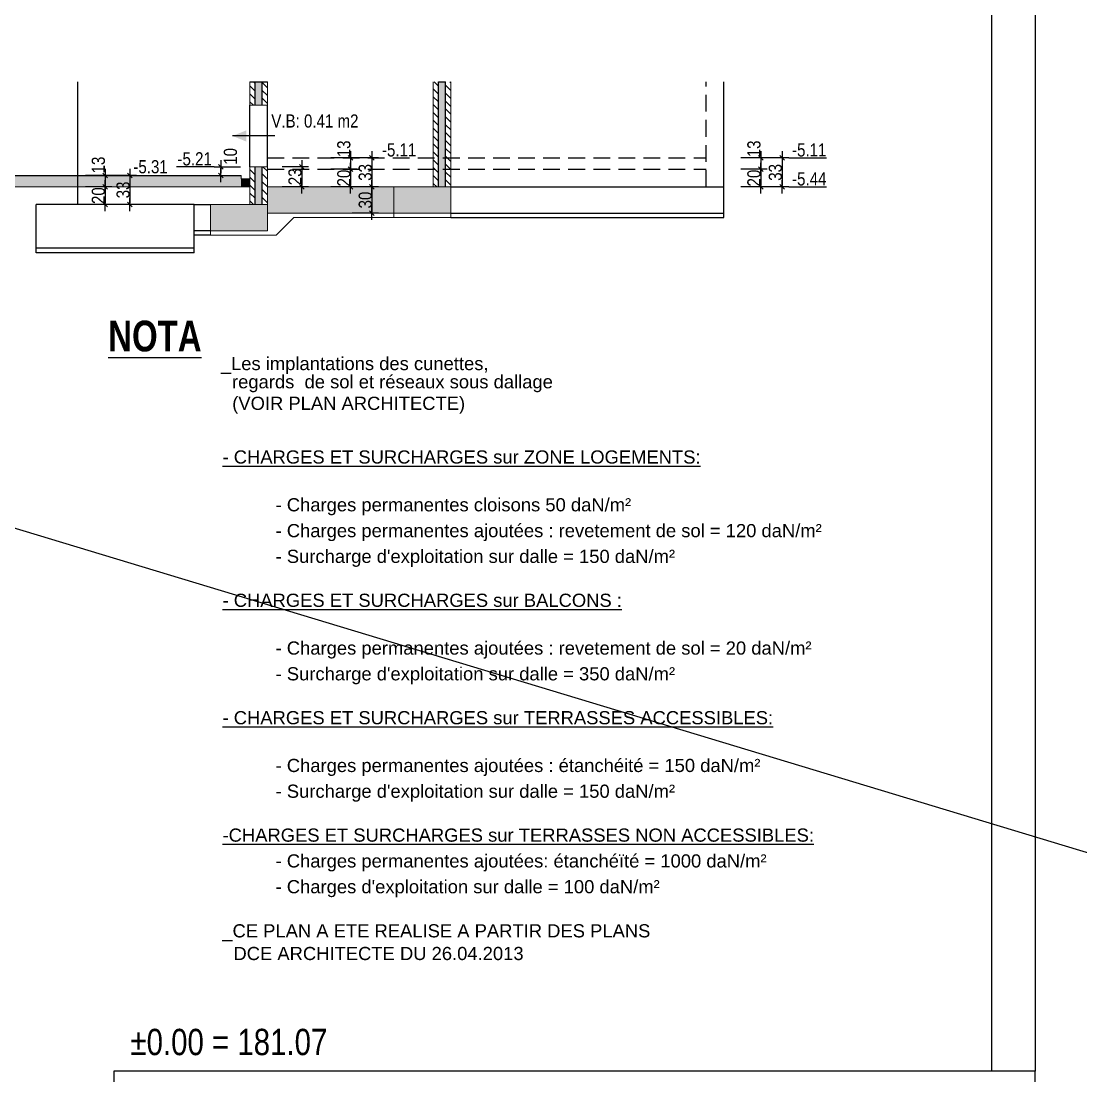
# Model space of a CAD drawing. Header units: centimetres. Extents: x 16433 to 114398, y -50094 to -12305.
# Drawn here: x 60082 to 61290, y -19535 to -18333 of the extents above; entities that cross this region are included whole.
import ezdxf
from ezdxf.enums import TextEntityAlignment as Align

# ---------------------------------------------------------------- set-up
doc = ezdxf.new("R2010")
doc.units = ezdxf.units.CM
doc.header["$LTSCALE"] = 0.5
doc.linetypes.add('CACHEX2', pattern=[19.05, 12.7, -6.35])
doc.layers.get('0').update_dxf_attribs({"linetype": 'CONTINUOUS'})
doc.layers.get('DEFPOINTS').update_dxf_attribs({"linetype": 'CONTINUOUS'})
for name, color, linetype in [('01-cartouche', 7, 'CONTINUOUS'), ('01-cartouche-cage A', 7, 'CONTINUOUS'), ('01_cote_gen', 4, 'CONTINUOUS'), ('01_linteaux', 2, 'CONTINUOUS'), ('01_poch_murs', 253, 'CONTINUOUS'), ('01_texte', 230, 'CONTINUOUS'), ('AA_COTES', 2, 'CONTINUOUS')]:
    doc.layers.add(name, color=color, linetype=linetype)
doc.layers.add('01_murs_coup', color=5, linetype='CONTINUOUS', lineweight=60)
doc.styles.add('ARIAL NA', font='ARIALN.TTF')
doc.styles.add('impact', font='impact.ttf')
doc.styles.add('MATTE_TXT', font='arial.ttf')
doc.styles.add('STYLE2', font='ARIALN.TTF')
doc.styles.add('stylemattecart', font='ARIALN.TTF')
doc.dimstyles.new('JB50', dxfattribs={"dimscale": 0.1, "dimtxt": 150, "dimasz": 15, "dimexe": 0.1, "dimexo": 0.1, "dimgap": 0.09, "dimtad": 1, "dimdec": 1, "dimdsep": 46, "dimtxsty": 'STYLE2', "dimblk1": 'BOND_G', "dimblk2": 'BOND_D', "dimsah": 1, "dimcen": 1.5, "dimdle": 0.01, "dimse1": 1, "dimse2": 1, "dimclrd": 4, "dimclre": 2, "dimclrt": 6, "dimazin": 2, "dimtfac": 2.333333, "dimtdec": 1, "dimtix": 1, "dimtmove": 2, "dimatfit": 3, "dimldrblk": 'BOND_G', "dimfxl": 1, "dimtolj": 1, "dimtzin": 0, "dimarcsym": 0})

# ---------------------------------------------------------------- blocks, each defined once
blk = doc.blocks.new('cartstruc')
at = {"layer": '01-cartouche-cage A', "linetype": 'Continuous'}
for p, q in [((0, 1485), (-1050, 1485)), ((-1050, 1485), (-1050, 0)), ((0, 0), (0, 1485))]:
    blk.add_line(p, q, dxfattribs=at)
at = {"layer": '01-cartouche-cage A', "color": 7, "style": 'stylemattecart'}
for tag, height, p in [('NOMCLIENT', 30, (-525, 1399.6)), ('ADRESSE1CLIENT', 25, (-525, 1326.7)), ('ADRESSE2CLIENT', 25, (-525, 1283.9)), ('NOMAFFAIRE1', 45, (-525.1, 1189.8)), ('NOMAFFAIRE2', 45, (-525.1, 1110.4)), ('NOMAFFAIRE3', 45, (-525.1, 1031.7)), ('ADRESSE1AFFAIRE', 20, (-525.1, 943.3)), ('ADRESSE2AFFAIRE', 20, (-525.1, 909.2)), ('INDICE-A', 15, (-959.1, 428.4)), ('DATE-A', 15, (-861.9, 428.4)), ('INDICE-B', 15, (-959.1, 400.5)), ('DATE-B', 15, (-861.9, 400.5)), ('INDICE-C', 15, (-959.1, 369.4)), ('DATE-C', 15, (-861.9, 369.4)), ('INDICE-D', 15, (-959.1, 338.3)), ('DATE-D', 15, (-861.9, 338.3)), ('INDICE-E', 15, (-959.1, 307.2)), ('DATE-E', 15, (-861.9, 307.2)), ('INDICE-F', 15, (-959.1, 276.1)), ('DATE-F', 15, (-861.9, 276.1))]:
    blk.add_attdef(tag, text='', height=height, dxfattribs=at).set_placement(p, align=Align.MIDDLE_CENTER)
for tag, height, p in [('NOMARCHI', 15, (-831.1, 803.3)), ('MODEL', 15, (-408.9, 803.3)), ('BETSTRUCTURE', 15, (-831.1, 776.5)), ('MOE', 15, (-408.9, 776.5)), ('BETFLUIDES', 15, (-831.1, 749.5)), ('CSPS', 15, (-408.9, 749.5)), ('ECONOMISTE', 15, (-831.1, 722.7)), ('OPC', 15, (-408.9, 722.7)), ('BDC', 15, (-831.1, 695.9)), ('NOMENTREPRISE', 15, (-408.9, 695.9)), ('NUMBAT', 27, (-249.5, 614.7)), ('PHASE', 35, (-249.5, 537.9)), ('CONT-SOL', 12, (-138.6, 490.2)), ('NOMDESS', 15, (-451.8, 132.3)), ('NOMING', 15, (-451.8, 104.3)), ('ECH', 15, (-451.8, 76.3)), ('NUMAFF', 25, (-196.3, 48.9))]:
    blk.add_attdef(tag, text='', height=height, dxfattribs=at).set_placement(p, align=Align.BOTTOM_LEFT)
at = {"layer": '01-cartouche-cage A', "color": 7, "style": 'stylemattecart', "width": 0.8}
for tag, p in [('TITRTEPLAN1', (-677.3, 664.6)), ('TITRTEPLAN2', (-677.3, 610.2)), ('TITRTEPLAN3', (-677.3, 556)), ('TITRTEPLAN4', (-677.3, 501.4))]:
    blk.add_attdef(tag, text='', height=33, dxfattribs=at).set_placement(p, align=Align.MIDDLE_CENTER)
at = {"layer": '01-cartouche-cage A', "color": 7, "style": 'stylemattecart'}
for tag, p in [('MODIF-A', (-802.6, 428.4)), ('MODIF-B', (-802.6, 400.5)), ('MODIF-C', (-802.6, 369.4)), ('MODIF-D', (-802.6, 338.3)), ('MODIF-E', (-802.6, 307.2)), ('MODIF-F', (-802.6, 276.1))]:
    blk.add_attdef(tag, text='', height=15, dxfattribs=at).set_placement(p, align=Align.MIDDLE_LEFT)
at = {"layer": '01-cartouche-cage A', "color": 255, "style": 'stylemattecart'}
for tag, height, p in [('N°P', 35, (-321, 256)), ('IP', 35, (-210.3, 256)), ('DATEPLAN', 15, (-257.7, 226.8))]:
    blk.add_attdef(tag, text='', height=height, dxfattribs=at).set_placement(p, align=Align.BOTTOM_LEFT)
blk = doc.blocks.new('BOND_G')
at = {"layer": 'AA_COTES', "color": 0}
for p, q in [((0, -5), (0, 15)), ((5, 0), (-5, 0)), ((1.77, 1.77), (-1.77, -1.77))]:
    blk.add_line(p, q, dxfattribs=at)
blk = doc.blocks.new('BOND_D')
at = {"layer": 'AA_COTES', "color": 0}
for p, q in [((5, 0), (-5, 0)), ((-1.77, -1.77), (1.77, 1.77)), ((0, 5), (0, -15))]:
    blk.add_line(p, q, dxfattribs=at)
blk = doc.blocks.new('*D1562')
at = {"layer": '01_cote_gen', "color": 4, "lineweight": -2, "transparency": 16777216}
blk.add_line((60177.9, -18510.4), (60177.9, -18520.4), dxfattribs=at)
at = {"layer": 'DEFPOINTS', "color": 0, "transparency": 16777216}
for p in [(60172.7, -18508.9), (60172.7, -18521.9), (60177.9, -18521.9)]:
    blk.add_point(p, dxfattribs=at)
at = {"layer": '01_cote_gen', "color": 4, "lineweight": -2, "transparency": 16777216, "xscale": 1.5, "yscale": 1.5, "zscale": 1.5}
for name, p, rotation in [('BOND_G', (60177.9, -18508.9), 90), ('BOND_D', (60177.9, -18521.9), 270)]:
    blk.add_blockref(name, p, dxfattribs=dict(at, rotation=rotation))
at = {"layer": '01_cote_gen', "color": 6, "transparency": 16777216, "insert": (60170.2, -18497), "char_height": 15, "attachment_point": 5, "rotation": 90, "style": 'STYLE2'}
blk.add_mtext('\\A1;13', dxfattribs=at)
blk = doc.blocks.new('*D1563')
at = {"layer": '01_cote_gen', "color": 4, "lineweight": -2, "transparency": 16777216}
blk.add_line((60177.9, -18523.4), (60177.9, -18540.4), dxfattribs=at)
at = {"layer": 'DEFPOINTS', "color": 0, "transparency": 16777216}
for p in [(60183.4, -18521.9), (60177.9, -18541.9), (60183.4, -18541.9)]:
    blk.add_point(p, dxfattribs=at)
at = {"layer": '01_cote_gen', "color": 4, "lineweight": -2, "transparency": 16777216, "xscale": 1.5, "yscale": 1.5, "zscale": 1.5}
for name, p, rotation in [('BOND_G', (60177.9, -18521.9), 90), ('BOND_D', (60177.9, -18541.9), 270)]:
    blk.add_blockref(name, p, dxfattribs=dict(at, rotation=rotation))
at = {"layer": '01_cote_gen', "color": 6, "transparency": 16777216, "insert": (60170.2, -18531.9), "char_height": 15, "attachment_point": 5, "rotation": 90, "style": 'STYLE2'}
blk.add_mtext('\\A1;20', dxfattribs=at)
blk = doc.blocks.new('*D1564')
at = {"layer": '01_cote_gen', "color": 4, "lineweight": -2, "transparency": 16777216}
blk.add_line((60206.1, -18510.4), (60206.1, -18540.4), dxfattribs=at)
at = {"layer": 'DEFPOINTS', "color": 0, "transparency": 16777216}
for p in [(60192.7, -18508.9), (60195.2, -18541.9), (60206.1, -18541.9)]:
    blk.add_point(p, dxfattribs=at)
at = {"layer": '01_cote_gen', "color": 4, "lineweight": -2, "transparency": 16777216, "xscale": 1.5, "yscale": 1.5, "zscale": 1.5}
for name, p, rotation in [('BOND_G', (60206.1, -18508.9), 90), ('BOND_D', (60206.1, -18541.9), 270)]:
    blk.add_blockref(name, p, dxfattribs=dict(at, rotation=rotation))
at = {"layer": '01_cote_gen', "color": 6, "transparency": 16777216, "insert": (60198.4, -18525.4), "char_height": 15, "attachment_point": 5, "rotation": 90, "style": 'STYLE2'}
blk.add_mtext('\\A1;33', dxfattribs=at)
blk = doc.blocks.new('*D1565')
at = {"layer": '01_cote_gen', "color": 4, "lineweight": -2, "transparency": 16777216}
blk.add_line((60309.6, -18507.4), (60309.6, -18500.4), dxfattribs=at)
at = {"layer": 'DEFPOINTS', "color": 0, "transparency": 16777216}
for p in [(60309.6, -18498.9), (60342.9, -18498.9), (60324.3, -18508.9)]:
    blk.add_point(p, dxfattribs=at)
at = {"layer": '01_cote_gen', "color": 4, "lineweight": -2, "transparency": 16777216, "xscale": 1.5, "yscale": 1.5, "zscale": 1.5}
for name, p, rotation in [('BOND_D', (60309.6, -18498.9), 90), ('BOND_G', (60309.6, -18508.9), 270)]:
    blk.add_blockref(name, p, dxfattribs=dict(at, rotation=rotation))
at = {"layer": '01_cote_gen', "color": 6, "transparency": 16777216, "insert": (60320.7, -18487.2), "char_height": 15, "attachment_point": 5, "rotation": 90, "style": 'STYLE2'}
blk.add_mtext('\\A1;10', dxfattribs=at)
blk = doc.blocks.new('*D1566')
at = {"layer": '01_cote_gen', "color": 4, "lineweight": -2, "transparency": 16777216}
blk.add_line((60402, -18500.4), (60402, -18520.4), dxfattribs=at)
at = {"layer": 'DEFPOINTS', "color": 0, "transparency": 16777216}
for p in [(60362.9, -18498.9), (60369.5, -18521.9), (60402, -18521.9)]:
    blk.add_point(p, dxfattribs=at)
at = {"layer": '01_cote_gen', "color": 4, "lineweight": -2, "transparency": 16777216, "xscale": 1.5, "yscale": 1.5, "zscale": 1.5}
for name, p, rotation in [('BOND_G', (60402, -18498.9), 90), ('BOND_D', (60402, -18521.9), 270)]:
    blk.add_blockref(name, p, dxfattribs=dict(at, rotation=rotation))
at = {"layer": '01_cote_gen', "color": 6, "transparency": 16777216, "insert": (60394.3, -18510.4), "char_height": 15, "attachment_point": 5, "rotation": 90, "style": 'STYLE2'}
blk.add_mtext('\\A1;23', dxfattribs=at)
blk = doc.blocks.new('*D1567')
at = {"layer": '01_cote_gen', "color": 4, "lineweight": -2, "transparency": 16777216}
blk.add_line((60482, -18490.4), (60482, -18520.4), dxfattribs=at)
at = {"layer": 'DEFPOINTS', "color": 0, "transparency": 16777216}
for p in [(60493, -18488.9), (60482, -18521.9), (60493, -18521.9)]:
    blk.add_point(p, dxfattribs=at)
at = {"layer": '01_cote_gen', "color": 4, "lineweight": -2, "transparency": 16777216, "xscale": 1.5, "yscale": 1.5, "zscale": 1.5}
for name, p, rotation in [('BOND_G', (60482, -18488.9), 90), ('BOND_D', (60482, -18521.9), 270)]:
    blk.add_blockref(name, p, dxfattribs=dict(at, rotation=rotation))
at = {"layer": '01_cote_gen', "color": 6, "transparency": 16777216, "insert": (60474.4, -18505.4), "char_height": 15, "attachment_point": 5, "rotation": 90, "style": 'STYLE2'}
blk.add_mtext('\\A1;33', dxfattribs=at)
blk = doc.blocks.new('*D1568')
at = {"layer": '01_cote_gen', "color": 4, "lineweight": -2, "transparency": 16777216}
blk.add_line((60457.6, -18490.4), (60457.6, -18500.4), dxfattribs=at)
at = {"layer": 'DEFPOINTS', "color": 0, "transparency": 16777216}
for p in [(60444.9, -18488.9), (60444.9, -18501.9), (60457.6, -18501.9)]:
    blk.add_point(p, dxfattribs=at)
at = {"layer": '01_cote_gen', "color": 4, "lineweight": -2, "transparency": 16777216, "xscale": 1.5, "yscale": 1.5, "zscale": 1.5}
for name, p, rotation in [('BOND_G', (60457.6, -18488.9), 90), ('BOND_D', (60457.6, -18501.9), 270)]:
    blk.add_blockref(name, p, dxfattribs=dict(at, rotation=rotation))
at = {"layer": '01_cote_gen', "color": 6, "transparency": 16777216, "insert": (60450, -18478.6), "char_height": 15, "attachment_point": 5, "rotation": 90, "style": 'STYLE2'}
blk.add_mtext('\\A1;13', dxfattribs=at)
blk = doc.blocks.new('*D1569')
at = {"layer": '01_cote_gen', "color": 4, "lineweight": -2, "transparency": 16777216}
blk.add_line((60457.6, -18503.4), (60457.6, -18520.4), dxfattribs=at)
at = {"layer": 'DEFPOINTS', "color": 0, "transparency": 16777216}
for p in [(60447.2, -18501.9), (60447.2, -18521.9), (60457.6, -18521.9)]:
    blk.add_point(p, dxfattribs=at)
at = {"layer": '01_cote_gen', "color": 4, "lineweight": -2, "transparency": 16777216, "xscale": 1.5, "yscale": 1.5, "zscale": 1.5}
for name, p, rotation in [('BOND_G', (60457.6, -18501.9), 90), ('BOND_D', (60457.6, -18521.9), 270)]:
    blk.add_blockref(name, p, dxfattribs=dict(at, rotation=rotation))
at = {"layer": '01_cote_gen', "color": 6, "transparency": 16777216, "insert": (60450, -18511.9), "char_height": 15, "attachment_point": 5, "rotation": 90, "style": 'STYLE2'}
blk.add_mtext('\\A1;20', dxfattribs=at)
blk = doc.blocks.new('*D1570')
at = {"layer": '01_cote_gen', "color": 4, "lineweight": -2, "transparency": 16777216}
blk.add_line((60949.5, -18490.4), (60949.5, -18520.4), dxfattribs=at)
at = {"layer": 'DEFPOINTS', "color": 0, "transparency": 16777216}
for p in [(60960.4, -18488.9), (60949.5, -18521.9), (60960.4, -18521.9)]:
    blk.add_point(p, dxfattribs=at)
at = {"layer": '01_cote_gen', "color": 4, "lineweight": -2, "transparency": 16777216, "xscale": 1.5, "yscale": 1.5, "zscale": 1.5}
for name, p, rotation in [('BOND_G', (60949.5, -18488.9), 90), ('BOND_D', (60949.5, -18521.9), 270)]:
    blk.add_blockref(name, p, dxfattribs=dict(at, rotation=rotation))
at = {"layer": '01_cote_gen', "color": 6, "transparency": 16777216, "insert": (60941.8, -18505.4), "char_height": 15, "attachment_point": 5, "rotation": 90, "style": 'STYLE2'}
blk.add_mtext('\\A1;33', dxfattribs=at)
blk = doc.blocks.new('*D1571')
at = {"layer": '01_cote_gen', "color": 4, "lineweight": -2, "transparency": 16777216}
blk.add_line((60925.1, -18490.4), (60925.1, -18500.4), dxfattribs=at)
at = {"layer": 'DEFPOINTS', "color": 0, "transparency": 16777216}
for p in [(60912.4, -18488.9), (60912.4, -18501.9), (60925.1, -18501.9)]:
    blk.add_point(p, dxfattribs=at)
at = {"layer": '01_cote_gen', "color": 4, "lineweight": -2, "transparency": 16777216, "xscale": 1.5, "yscale": 1.5, "zscale": 1.5}
for name, p, rotation in [('BOND_G', (60925.1, -18488.9), 90), ('BOND_D', (60925.1, -18501.9), 270)]:
    blk.add_blockref(name, p, dxfattribs=dict(at, rotation=rotation))
at = {"layer": '01_cote_gen', "color": 6, "transparency": 16777216, "insert": (60917.4, -18478.6), "char_height": 15, "attachment_point": 5, "rotation": 90, "style": 'STYLE2'}
blk.add_mtext('\\A1;13', dxfattribs=at)
blk = doc.blocks.new('*D1572')
at = {"layer": '01_cote_gen', "color": 4, "lineweight": -2, "transparency": 16777216}
blk.add_line((60925.1, -18503.4), (60925.1, -18520.4), dxfattribs=at)
at = {"layer": 'DEFPOINTS', "color": 0, "transparency": 16777216}
for p in [(60914.7, -18501.9), (60914.7, -18521.9), (60925.1, -18521.9)]:
    blk.add_point(p, dxfattribs=at)
at = {"layer": '01_cote_gen', "color": 4, "lineweight": -2, "transparency": 16777216, "xscale": 1.5, "yscale": 1.5, "zscale": 1.5}
for name, p, rotation in [('BOND_G', (60925.1, -18501.9), 90), ('BOND_D', (60925.1, -18521.9), 270)]:
    blk.add_blockref(name, p, dxfattribs=dict(at, rotation=rotation))
at = {"layer": '01_cote_gen', "color": 6, "transparency": 16777216, "insert": (60917.4, -18511.9), "char_height": 15, "attachment_point": 5, "rotation": 90, "style": 'STYLE2'}
blk.add_mtext('\\A1;20', dxfattribs=at)
blk = doc.blocks.new('*D1573')
at = {"layer": '01_cote_gen', "color": 4, "lineweight": -2, "transparency": 16777216}
blk.add_line((60482, -18523.4), (60482, -18550.4), dxfattribs=at)
at = {"layer": 'DEFPOINTS', "color": 0, "transparency": 16777216}
for p in [(60494.9, -18521.9), (60482, -18551.9), (60494.9, -18551.9)]:
    blk.add_point(p, dxfattribs=at)
at = {"layer": '01_cote_gen', "color": 4, "lineweight": -2, "transparency": 16777216, "xscale": 1.5, "yscale": 1.5, "zscale": 1.5}
for name, p, rotation in [('BOND_G', (60482, -18521.9), 90), ('BOND_D', (60482, -18551.9), 270)]:
    blk.add_blockref(name, p, dxfattribs=dict(at, rotation=rotation))
at = {"layer": '01_cote_gen', "color": 6, "transparency": 16777216, "insert": (60474.4, -18536.9), "char_height": 15, "attachment_point": 5, "rotation": 90, "style": 'STYLE2'}
blk.add_mtext('\\A1;30', dxfattribs=at)

msp = doc.modelspace()

# ---------------------------------------------------------------- hatches: boundary and pattern name
at = {"layer": '01_linteaux', "linetype": 'CACHEX2', "ltscale": 2}
h = msp.add_hatch(dxfattribs=at)
h.set_pattern_fill('ANSI31', color=256, scale=2, angle=-90)
h.set_pattern_definition([(315, (-6948.508, -542.89), (4.49012806, 4.49012806), [])])
h.paths.add_polyline_path([(60348.894, -18402.099), (60342.894, -18402.099), (60342.894, -18428.891), (60348.894, -18428.891)])
h.paths.add_polyline_path([(60362.894, -18402.099), (60356.894, -18402.099), (60356.894, -18428.891), (60362.894, -18428.891)])
h = msp.add_hatch(dxfattribs=at)
h.set_pattern_fill('ANSI31', color=256, scale=2, angle=-90)
h.set_pattern_definition([(315, (-6739.508, -635.89), (4.49012806, 4.49012806), [])])
h.paths.add_polyline_path([(60557.894, -18402.099), (60551.894, -18402.099), (60551.894, -18521.891), (60557.894, -18521.891)])
h.paths.add_polyline_path([(60571.894, -18402.099), (60565.894, -18402.099), (60565.894, -18521.891), (60571.894, -18521.891)])
h = msp.add_hatch(dxfattribs=at)
h.set_pattern_fill('ANSI31', color=256, scale=2, angle=-90)
h.set_pattern_definition([(315, (-6948.508, -655.89), (4.49012806, 4.49012806), [])])
h.paths.add_polyline_path([(60348.894, -18498.891), (60342.894, -18498.891), (60342.894, -18541.891), (60348.894, -18541.891)])
h.paths.add_polyline_path([(60362.894, -18498.891), (60356.894, -18498.891), (60356.894, -18541.891), (60362.894, -18541.891)])
at = {"layer": '01_poch_murs'}
h = msp.add_hatch(color=256, dxfattribs=at)
h.dxf.hatch_style = 1
h.paths.add_polyline_path([(60362.894, -18402.099), (60342.894, -18402.099)])
h = msp.add_hatch(color=256, dxfattribs=at)
h.dxf.hatch_style = 1
h.paths.add_polyline_path([(60356.894, -18402.099), (60348.894, -18402.099), (60348.894, -18428.891), (60356.894, -18428.891)])
h.paths.add_polyline_path([(60356.894, -18498.891), (60348.894, -18498.891), (60348.894, -18541.891), (60356.894, -18541.891)])
h = msp.add_hatch(color=256, dxfattribs=at)
h.dxf.hatch_style = 1
h.paths.add_polyline_path([(60565.894, -18402.099), (60557.894, -18402.099), (60557.894, -18488.891), (60565.894, -18488.891)])
h.paths.add_polyline_path([(60565.894, -18488.891), (60557.894, -18488.891), (60557.894, -18501.891), (60565.894, -18501.891)])
h.paths.add_polyline_path([(60565.894, -18501.891), (60557.894, -18501.891), (60557.894, -18521.891), (60565.894, -18521.891)])
h = msp.add_hatch(color=256, dxfattribs=at)
h.dxf.hatch_style = 1
h.paths.add_polyline_path([(58882.899, -18541.891), (58817.899, -18541.891), (58817.899, -18571.891), (58882.899, -18571.891)])
h.paths.add_polyline_path([(59568.896, -18511.891), (59317.894, -18508.891), (58847.899, -18508.891), (58847.899, -18521.891), (59232.898, -18521.891), (59232.898, -18568.891), (59317.894, -18568.891), (59317.894, -18521.892), (59335.396, -18522.101), (59335.396, -18541.891), (59375.396, -18541.891), (59375.396, -18529.579), (59562.896, -18531.82), (59562.896, -18551.891), (59622.896, -18551.891), (59622.896, -18531.82), (59810.396, -18529.579), (59810.396, -18541.891), (59850.396, -18541.891), (59850.396, -18522.101), (59867.898, -18521.892), (59867.898, -18568.891), (59952.896, -18568.891), (59952.896, -18521.891), (60332.894, -18521.891), (60332.894, -18508.891), (59952.896, -18508.891), (59867.898, -18508.891), (59616.896, -18511.891), (59616.896, -18515.891), (59612.896, -18515.891), (59612.896, -18541.891), (59572.896, -18541.891), (59572.896, -18515.891), (59568.896, -18515.891)])
h.paths.add_polyline_path([(60362.894, -18541.891), (60297.894, -18541.891), (60297.894, -18571.891), (60362.894, -18571.891)])
h.paths.add_polyline_path([(60362.894, -18541.891), (60342.894, -18541.891)])
h.paths.add_polyline_path([(60571.894, -18521.891), (60506.894, -18521.891), (60506.894, -18551.891), (60571.894, -18551.891)])
h.paths.add_polyline_path([(60506.894, -18521.891), (60362.894, -18521.891), (60362.894, -18541.891), (60362.894, -18551.891), (60506.894, -18551.891)])
h = msp.add_hatch(color=256, dxfattribs=at)
h.dxf.hatch_style = 1
h.paths.add_polyline_path([(60342.894, -18512.891), (60332.894, -18512.891), (60332.894, -18521.891), (60342.894, -18521.891)])

# ---------------------------------------------------------------- linework, layer by layer
msp.add_line((61237.934, -16814.429), (61237.934, -19529.429))
at = {"layer": '01_linteaux'}
for p, q in [((60146.889, -18541.891), (60146.889, -18402.099)), ((60348.894, -18428.891), (60348.894, -18402.099)), ((60356.894, -18428.891), (60356.894, -18402.099)), ((60557.894, -18521.891), (60557.894, -18402.099)), ((60565.894, -18521.891), (60565.894, -18402.099)), ((60882.898, -18556.891), (60882.898, -18402.099)), ((60342.894, -18498.891), (60342.894, -18428.891)), ((60362.894, -18498.891), (60362.894, -18428.891)), ((60348.894, -18541.891), (60348.894, -18498.891)), ((60356.894, -18541.891), (60356.894, -18498.891)), ((59317.894, -18508.891), (60332.894, -18508.891)), ((60571.894, -18521.891), (60882.898, -18521.891)), ((60099.389, -18596.891), (60099.389, -18541.891)), ((60279.389, -18541.891), (60099.389, -18541.891)), ((60279.389, -18596.891), (60279.389, -18541.891)), ((60279.389, -18541.891), (60297.894, -18541.891)), ((60571.894, -18551.891), (60882.898, -18551.891)), ((60571.894, -18556.891), (60882.898, -18556.891)), ((60297.894, -18571.891), (60279.389, -18571.891)), ((60297.894, -18576.891), (60279.389, -18576.891)), ((60279.389, -18591.891), (60099.389, -18591.891)), ((60279.389, -18596.891), (60099.389, -18596.891))]:
    msp.add_line(p, q, dxfattribs=at)
at = {"layer": '01_linteaux', "linetype": 'CACHEX2', "ltscale": 3}
for p, q in [((60862.898, -18521.891), (60862.898, -18402.099)), ((60362.894, -18488.891), (60862.898, -18488.891)), ((60362.894, -18501.891), (60862.898, -18501.891))]:
    msp.add_line(p, q, dxfattribs=at)
at = {"layer": '01_murs_coup', "linetype": 'Continuous', "lineweight": 0}
for p, q in [((60342.894, -18428.891), (60342.894, -18402.099)), ((60362.894, -18428.891), (60362.894, -18402.099)), ((60551.894, -18521.891), (60551.894, -18402.099)), ((60571.894, -18556.891), (60571.894, -18402.099)), ((60342.894, -18428.891), (60362.894, -18428.891)), ((60342.894, -18541.891), (60342.894, -18498.891)), ((60342.894, -18498.891), (60362.894, -18498.891)), ((60362.894, -18541.891), (60362.894, -18498.891)), ((59952.896, -18508.891), (60332.894, -18508.891)), ((60332.894, -18512.891), (60332.894, -18508.891)), ((60332.894, -18512.891), (60342.894, -18512.891)), ((59952.896, -18521.891), (60342.894, -18521.891)), ((60362.894, -18521.891), (60571.894, -18521.891)), ((60506.894, -18556.891), (60506.894, -18521.891)), ((60297.894, -18576.891), (60297.894, -18541.891)), ((60297.894, -18541.891), (60362.894, -18541.891)), ((60362.894, -18541.891), (60362.894, -18571.891)), ((60362.894, -18551.891), (60571.894, -18551.891)), ((60372.894, -18576.891), (60392.894, -18556.891)), ((60392.894, -18556.891), (60571.894, -18556.891)), ((60297.894, -18571.891), (60362.894, -18571.891)), ((60297.894, -18576.891), (60372.894, -18576.891))]:
    msp.add_line(p, q, dxfattribs=at)
at = {"layer": '01_poch_murs'}
for p, q in [((38231.258, -12305.364), (67318.905, -21101.173)), ((60342.894, -18402.099), (60362.894, -18402.099)), ((60557.894, -18402.099), (60565.894, -18402.099))]:
    msp.add_line(p, q, dxfattribs=at)
at = {"layer": '01_texte'}
for p, q in [((61187.934, -16864.429), (61187.934, -19529.429)), ((60371.23, -18463.891), (60323.158, -18463.891)), ((60956.965, -18488.891), (61000.134, -18488.891)), ((60302.104, -18498.891), (60259.102, -18498.891)), ((60956.965, -18521.891), (61000.134, -18521.891))]:
    msp.add_line(p, q, dxfattribs=at)
for points in [[(60323.158, -18463.891), (60338.916, -18457.438), (60338.916, -18463.891)], [(60323.158, -18463.891), (60338.916, -18470.343), (60338.916, -18463.891)]]:
    msp.add_solid(points, dxfattribs=at)

# ---------------------------------------------------------------- block references
at = {"layer": '01-cartouche'}
msp.add_blockref('cartstruc', (61237.934, -21014.429), dxfattribs=at)

# ---------------------------------------------------------------- texts
at = {"layer": '01-cartouche', "color": 230, "style": 'MATTE_TXT'}
for s, p in [('_Les implantations des cunettes,', (60309.71, -18730.689)), ('regards  de sol et réseaux sous dallage', (60322.475, -18751.423)), ('(VOIR PLAN ARCHITECTE)', (60322.714, -18775.965)), ('%%U- CHARGES ET SURCHARGES sur ZONE LOGEMENTS:', (60311.678, -18837.141)), ('          - Charges permanentes cloisons 50 daN/m²', (60313.928, -18891.586)), ('          - Charges permanentes ajoutées : revetement de sol = 120 daN/m²', (60313.928, -18921.031)), ("          - Surcharge d'exploitation sur dalle = 150 daN/m²", (60313.928, -18950.363)), ('%%U- CHARGES ET SURCHARGES sur BALCONS :', (60311.678, -19000.39)), ('          - Charges permanentes ajoutées : revetement de sol = 20 daN/m²', (60313.928, -19054.835)), ("          - Surcharge d'exploitation sur dalle = 350 daN/m²", (60313.928, -19084.167)), ('%%U- CHARGES ET SURCHARGES sur TERRASSES ACCESSIBLES:', (60311.678, -19134.194)), ('          - Charges permanentes ajoutées : étanchéité = 150 daN/m²', (60313.928, -19188.601)), ("          - Surcharge d'exploitation sur dalle = 150 daN/m²", (60313.928, -19217.933)), ('%%U-CHARGES ET SURCHARGES sur TERRASSES NON ACCESSIBLES:', (60311.678, -19267.96)), ('          - Charges permanentes ajoutées: étanchéïté = 1000 daN/m²', (60313.928, -19297.367)), ("          - Charges d'exploitation sur dalle = 100 daN/m²", (60313.928, -19326.737)), ('_CE PLAN A ETE REALISE A PARTIR DES PLANS', (60311.401, -19377.009)), (' DCE ARCHITECTE DU 26.04.2013', (60318.316, -19402.841))]:
    msp.add_text(s, height=15, dxfattribs=at).set_placement(p)
at = {"layer": '01_texte', "style": 'ARIAL NA'}
for s, p in [('V.B: 0.41 m2', (60367.265, -18454.322)), ('-5.11', (60493.371, -18487.278)), ('-5.11', (60960.806, -18487.278)), ('-5.21', (60260.328, -18497.435)), ('-5.31', (60210.047, -18506.429)), ('-5.44', (60960.806, -18520.278))]:
    msp.add_text(s, height=15, dxfattribs=at).set_placement(p)
at = {"layer": '01_texte', "style": 'impact'}
msp.add_text('%%UNOTA', height=35, dxfattribs=at).set_placement((60234.596, -18719.83), align=Align.BOTTOM_CENTER)
at = {"layer": '01_texte', "style": 'MATTE_TXT', "width": 0.8}
msp.add_text('%%P0.00 = 181.07', height=30, dxfattribs=at).set_placement((60318.934, -19520.177), align=Align.BOTTOM_CENTER)

# ---------------------------------------------------------------- dimensions: what is measured, and where the dimension line sits
at = {"layer": '01_cote_gen'}
for base, p1, p2, picture, middle in [((60309.604, -18498.891), (60324.319, -18508.891), (60342.894, -18498.891), '*D1565', (60320.696, -18487.247)), ((60457.643, -18501.891), (60444.942, -18488.891), (60444.942, -18501.891), '*D1568', (60449.976, -18478.634)), ((60925.079, -18501.891), (60912.377, -18488.891), (60912.377, -18501.891), '*D1571', (60917.411, -18478.634)), ((60177.895, -18521.891), (60172.73, -18508.891), (60172.73, -18521.891), '*D1562', (60170.228, -18496.956))]:
    dim = msp.add_linear_dim(base=base, p1=p1, p2=p2, angle=90, dimstyle='JB50', dxfattribs=at)
    dim.commit()
    dim.dimension.update_dxf_attribs({"geometry": picture, "text_midpoint": middle, "dimtype": 160})
for base, p1, p2, picture, middle in [((60482.03, -18521.891), (60492.954, -18488.891), (60492.954, -18521.891), '*D1567', (60474.363, -18505.391)), ((60949.465, -18521.891), (60960.389, -18488.891), (60960.389, -18521.891), '*D1570', (60941.798, -18505.391)), ((60206.116, -18541.891), (60192.651, -18508.891), (60195.233, -18541.891), '*D1564', (60198.448, -18525.391)), ((60402.011, -18521.891), (60362.894, -18498.891), (60369.495, -18521.891), '*D1566', (60394.343, -18510.391)), ((60457.643, -18521.891), (60447.228, -18501.891), (60447.228, -18521.891), '*D1569', (60449.976, -18511.891)), ((60925.079, -18521.891), (60914.663, -18501.891), (60914.663, -18521.891), '*D1572', (60917.411, -18511.891)), ((60177.895, -18541.891), (60183.428, -18521.891), (60183.428, -18541.891), '*D1563', (60170.228, -18531.891)), ((60482.03, -18551.891), (60494.869, -18521.891), (60494.869, -18551.891), '*D1573', (60474.363, -18536.891))]:
    dim = msp.add_linear_dim(base=base, p1=p1, p2=p2, angle=90, dimstyle='JB50', dxfattribs=at)
    dim.commit()
    dim.dimension.update_dxf_attribs({"geometry": picture, "text_midpoint": middle})

doc.saveas('drawing.dxf')
